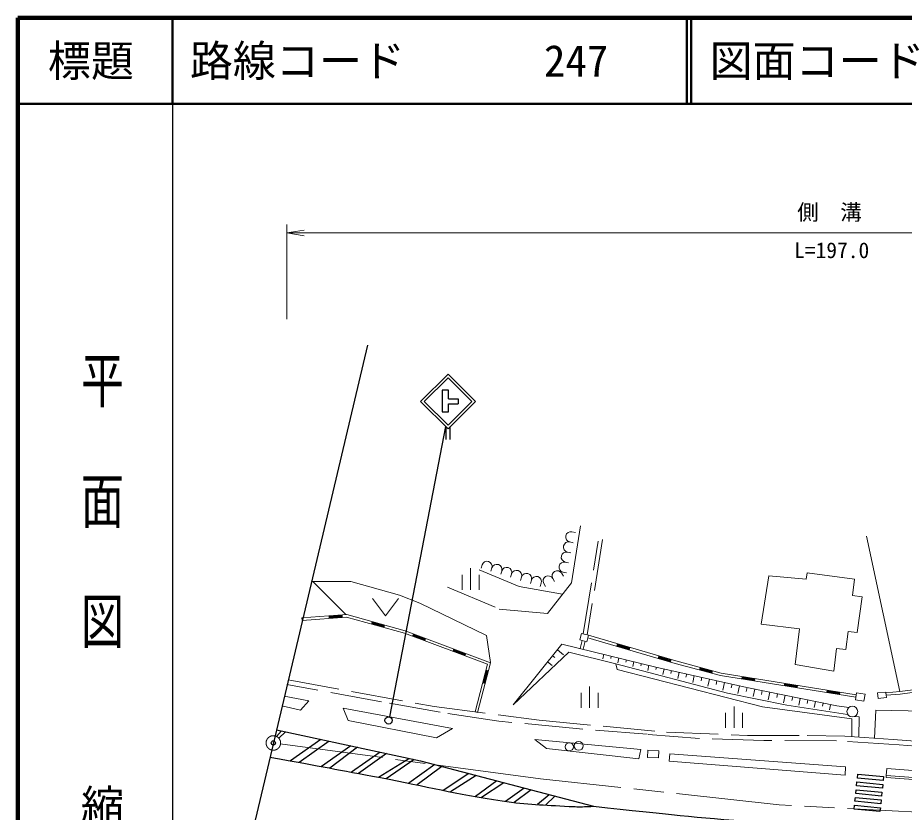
# Model space of a CAD drawing. Units: millimetres, scale not verified. Extents: x 40000 to 680000, y 20000 to 380000.
# Drawn here: x 40000 to 143010, y 287710 to 380000 of the extents above; entities that cross this region are included whole.
import ezdxf
from ezdxf.enums import TextEntityAlignment as Align

# ---------------------------------------------------------------- set-up
doc = ezdxf.new("R2010")
doc.units = ezdxf.units.MM
doc.header["$LTSCALE"] = 1000
doc.header["$PDMODE"] = 32
doc.header["$PDSIZE"] = 500
doc.linetypes.add('CHAIN', pattern=[18.5, 12, -1.5, 3.5, -1.5])
doc.linetypes.add('DASHED', pattern=[7.5, 6, -1.5])
for name, color, linetype, lineweight in [('M-BMK', 2, 'CHAIN', 13), ('M-BMK-OTRS', 5, 'Continuous', 25), ('M-STR-HTXT', 7, 'Continuous', 13), ('M-STR-STRC', 7, 'Continuous', 25), ('M-STR-STRD', 7, 'Continuous', 25), ('M-TTL', 2, 'Continuous', 140), ('M-TTL-BAND', 7, 'Continuous', 25), ('M-TTL-LINE', 7, 'Continuous', 50), ('M-WORK', 1, 'Continuous', 13)]:
    doc.layers.add(name, color=color, linetype=linetype, lineweight=lineweight)
doc.layers.add('M-OTRS', color=6, linetype='Continuous')
doc.layers.add('M-TTL-TXT', color=7, linetype='Continuous')
doc.styles.add('@ＭＳ ゴシック', font='')
doc.styles.add('ＭＳ ゴシック', font='')
doc.styles.get('@ＭＳ ゴシック').set_extended_font_data('@MS Gothic')
doc.styles.get('ＭＳ ゴシック').set_extended_font_data('MS Gothic')

# ---------------------------------------------------------------- blocks, each defined once
blk = doc.blocks.new('open_arrow')
at = {"color": 0, "linetype": 'Continuous', "lineweight": -2}
blk.add_lwpolyline([(7.5, 1.25), (0, 0), (7.5, -1.25)], dxfattribs=at)

msp = doc.modelspace()

# ---------------------------------------------------------------- linework, layer by layer
at = {"layer": 'M-BMK'}
for p, q in [((100732, 291595), (69700, 295760)), ((128482, 288579), (100732, 291595)), ((148392, 287538), (128482, 288579))]:
    msp.add_line(p, q, dxfattribs=at)
msp.add_circle((69700, 295760), 845, dxfattribs=at)
at = {"layer": 'M-BMK-OTRS'}
for p, q in [((80628, 341976), (69700, 295760)), ((69700, 295760), (60009, 254880))]:
    msp.add_line(p, q, dxfattribs=at)
at = {"layer": 'M-OTRS'}
msp.add_point((69700, 295760), dxfattribs=at)
at = {"layer": 'M-STR-HTXT'}
for p, q in [((71282, 345000), (71282, 356000)), ((71282, 355000), (200181, 355000))]:
    msp.add_line(p, q, dxfattribs=at)
at = {"layer": 'M-STR-STRC'}
for p, q in [((89320, 336726), (89320, 334233)), ((90039, 336726), (89320, 336726)), ((90039, 335719), (90039, 336726)), ((90039, 335719), (91190, 335719)), ((90039, 334233), (90039, 335144)), ((90039, 335144), (91190, 335144)), ((91190, 335719), (91190, 335144)), ((89320, 334233), (90039, 334233)), ((83253, 298792), (89750, 332500)), ((89750, 332500), (89750, 331000)), ((90250, 331000), (90250, 332500))]:
    msp.add_line(p, q, dxfattribs=at)
for points in [[(90000, 332250), (93182, 335432), (90000, 338614), (86818, 335432)], [(90000, 332674), (92758, 335432), (90000, 338190), (87242, 335432)], [(137607, 292137), (140608, 291850), (140561, 291403), (137561, 291689)], [(137514, 291235), (140514, 290948), (140468, 290500), (137468, 290787)], [(137421, 290333), (140421, 290046), (140375, 289598), (137375, 289885)], [(137235, 288528), (140235, 288242), (140189, 287794), (137189, 288081)], [(137328, 289430), (140328, 289144), (140282, 288696), (137282, 288983)]]:
    msp.add_lwpolyline(points, close=True, dxfattribs=at)
msp.add_circle((83094, 298380), 422, dxfattribs=at)
msp.add_open_spline([(106900, 288402), (115989, 287444), (118369, 287124), (125744, 286603), (128178, 286431), (129544, 286374), (131978, 286200), (133923, 286062), (134539, 286015), (136956, 285822)], degree=3, knots=[0, 0, 0, 0, 1, 1, 1, 2, 2, 2, 3, 3, 3, 3], dxfattribs=at)
at = {"layer": 'M-STR-STRD'}
for p, q in [((70061, 297285), (86803, 293677)), ((70641, 297160), (70065, 296522)), ((71104, 297060), (70334, 296318)), ((75230, 296171), (71688, 293694)), ((76186, 295965), (72699, 293506)), ((78705, 295422), (75285, 293027)), ((79478, 295255), (76254, 292829)), ((82122, 294686), (78766, 292380)), ((82863, 294526), (79600, 292224)), ((81902, 291780), (85457, 293967)), ((86056, 293838), (82827, 291606)), ((86803, 293677), (106900, 288402)), ((88456, 293243), (85436, 291087)), ((89266, 293030), (86405, 290893)), ((92403, 292207), (89430, 290255)), ((93256, 291983), (90293, 290080)), ((95653, 291354), (93198, 289530)), ((96475, 291138), (93888, 289410)), ((98836, 290519), (96660, 288974)), ((99643, 290307), (97692, 288839)), ((101759, 289752), (100405, 288596)), ((102423, 289577), (101333, 288543))]:
    msp.add_line(p, q, dxfattribs=at)
msp.add_open_spline([(69283, 294121), (75538, 292973), (77116, 292682), (82133, 291738), (87665, 290697), (90720, 289857), (96289, 289028), (99307, 288578), (101030, 288578), (104077, 288396), (104771, 288355), (105162, 288348), (105858, 288362), (106265, 288371), (106402, 288374), (106900, 288402)], degree=3, knots=[0, 0, 0, 0, 1, 1, 1, 2, 2, 2, 3, 3, 3, 4, 4, 4, 5, 5, 5, 5], dxfattribs=at)
at = {"layer": 'M-TTL'}
for p, q in [((40000, 380000), (40000, 20000)), ((680000, 380000), (40000, 380000))]:
    msp.add_line(p, q, dxfattribs=at)
at = {"layer": 'M-TTL-BAND'}
msp.add_line((58000, 370000), (58000, 20000), dxfattribs=at)
at = {"layer": 'M-TTL-LINE'}
for p, q in [((58000, 380000), (58000, 370000)), ((117750, 380000), (117750, 370000)), ((118250, 380000), (118250, 370000)), ((40000, 370000), (680000, 370000))]:
    msp.add_line(p, q, dxfattribs=at)
at = {"layer": 'M-WORK'}
for p, q in [((104342, 314375), (105397, 320972)), ((104400, 320281), (104791, 320194)), ((142508, 301744), (138630, 319788)), ((104141, 319109), (104532, 319023)), ((103882, 317937), (104273, 317851)), ((93948, 316436), (93831, 316054)), ((103623, 316765), (104014, 316679)), ((91626, 313557), (91626, 315307)), ((92626, 313557), (92626, 316057)), ((93626, 313557), (93626, 315307)), ((95095, 316085), (94978, 315703)), ((96243, 315734), (96126, 315352)), ((97390, 315383), (97273, 315001)), ((103202, 315463), (103400, 315116)), ((103364, 315594), (103754, 315507)), ((131606, 314778), (131715, 315529)), ((131715, 315529), (137235, 314778)), ((74285, 314528), (78121, 310695)), ((98538, 315032), (98421, 314650)), ((99685, 314681), (99568, 314299)), ((100833, 314330), (100716, 313948)), ((101116, 314277), (101313, 313929)), ((101545, 310787), (104342, 314375)), ((102159, 314870), (102357, 314522)), ((126383, 309572), (127290, 315185)), ((127290, 315185), (131606, 314778)), ((137235, 314778), (136985, 312871)), ((81228, 312539), (82728, 310539)), ((82728, 310539), (84228, 312539)), ((136985, 312871), (138126, 312730)), ((138126, 312730), (137532, 308602)), ((94476, 308235), (86721, 311987)), ((78242, 310673), (73025, 310287)), ((73047, 309988), (73025, 310287)), ((78212, 310370), (73047, 309988)), ((76183, 310521), (76205, 310222)), ((77683, 310572), (76188, 310461)), ((77688, 310512), (76192, 310401)), ((77692, 310452), (76196, 310342)), ((77697, 310392), (76201, 310282)), ((77701, 310333), (77679, 310632)), ((84932, 308506), (78212, 310370)), ((85024, 308791), (78242, 310673)), ((81171, 309861), (81091, 309572)), ((82552, 309228), (81107, 309629)), ((82568, 309286), (81123, 309687)), ((82585, 309344), (81139, 309745)), ((82601, 309402), (81155, 309803)), ((82536, 309170), (82617, 309460)), ((130855, 309009), (126383, 309572)), ((94579, 304894), (84932, 308506)), ((94938, 305080), (85024, 308791)), ((85987, 308431), (85881, 308150)), ((87307, 307680), (85903, 308206)), ((87328, 307737), (85924, 308263)), ((87349, 307793), (85945, 308319)), ((87370, 307849), (85966, 308375)), ((94935, 305087), (94476, 308235)), ((106331, 308278), (106246, 307990)), ((106331, 308278), (116468, 305281)), ((130324, 304881), (130855, 309009)), ((136500, 308712), (136234, 306601)), ((137532, 308602), (136500, 308712)), ((87286, 307624), (87391, 307905)), ((97563, 300196), (103239, 307255)), ((103239, 307255), (114146, 304582)), ((105369, 306739), (105596, 307656)), ((105692, 306661), (105914, 307576)), ((106246, 307990), (116387, 304992)), ((109687, 307285), (109602, 306998)), ((109619, 307055), (111058, 306630)), ((109636, 307113), (111075, 306687)), ((109653, 307170), (111092, 306745)), ((109670, 307228), (111109, 306802)), ((90669, 306678), (90564, 306397)), ((91990, 305927), (90585, 306453)), ((92011, 305983), (90606, 306509)), ((92032, 306040), (90627, 306566)), ((92053, 306096), (90648, 306622)), ((91969, 305871), (92074, 306152)), ((104037, 306294), (97563, 300196)), ((102701, 306586), (103433, 305998)), ((109502, 304933), (104037, 306294)), ((108095, 306065), (107966, 305522)), ((111041, 306572), (111126, 306860)), ((135140, 306741), (134827, 304099)), ((136234, 306601), (135140, 306741)), ((93422, 299291), (94938, 305080)), ((101573, 305183), (102111, 304752)), ((102137, 305885), (102406, 305669)), ((108970, 305851), (108907, 305587)), ((122472, 301533), (109502, 304933)), ((109502, 304933), (109642, 304300)), ((109844, 305636), (109713, 305085)), ((110718, 305422), (110655, 305157)), ((111592, 305208), (111455, 304628)), ((112466, 304993), (112401, 304716)), ((114482, 305868), (114397, 305580)), ((114414, 305637), (115853, 305212)), ((114431, 305695), (115870, 305270)), ((114448, 305753), (115887, 305327)), ((114465, 305810), (115904, 305385)), ((115836, 305155), (115921, 305442)), ((116387, 304992), (121659, 303579)), ((116468, 305281), (121722, 303873)), ((93132, 299367), (94579, 304894)), ((94077, 302738), (94457, 304189)), ((94135, 302723), (94515, 304174)), ((94193, 302708), (94573, 304159)), ((94251, 302692), (94631, 304143)), ((94689, 304128), (94399, 304204)), ((109642, 304300), (126553, 299938)), ((113340, 304779), (113198, 304171)), ((114146, 304582), (124723, 302213)), ((114215, 304566), (114147, 304275)), ((115093, 304369), (114940, 303714)), ((115971, 304173), (115894, 303840)), ((116850, 303977), (116684, 303257)), ((119298, 304523), (119220, 304233)), ((119235, 304291), (120684, 303903)), ((119251, 304349), (120700, 303961)), ((119267, 304407), (120715, 304019)), ((119282, 304465), (120731, 304077)), ((120669, 303845), (120746, 304134)), ((134827, 304099), (130324, 304881)), ((117728, 303780), (117646, 303420)), ((118606, 303584), (118428, 302799)), ((119485, 303388), (119396, 302995)), ((120363, 303189), (120173, 302342)), ((121241, 302993), (121147, 302570)), ((121659, 303579), (137389, 301067)), ((121722, 303873), (137436, 301364)), ((124181, 303481), (124134, 303184)), ((124143, 303244), (125624, 303007)), ((124153, 303303), (125634, 303066)), ((124162, 303362), (125643, 303125)), ((124171, 303421), (125653, 303185)), ((125615, 302948), (125662, 303244)), ((94019, 302753), (94309, 302677)), ((106454, 299830), (106454, 302330)), ((122119, 302796), (121918, 301884)), ((122997, 302599), (122898, 302145)), ((123876, 302403), (123679, 301494)), ((124754, 302206), (124657, 301754)), ((124723, 302213), (135184, 300055)), ((125635, 302025), (125446, 301140)), ((126517, 301843), (126422, 301400)), ((129118, 302692), (129071, 302396)), ((129081, 302455), (130562, 302218)), ((129090, 302514), (130571, 302278)), ((129099, 302573), (130581, 302337)), ((129109, 302633), (130590, 302396)), ((130552, 302159), (130600, 302455)), ((134056, 301903), (134008, 301607)), ((134046, 301844), (135528, 301608)), ((142508, 301744), (149830, 302680)), ((142540, 301445), (149885, 302384)), ((70963, 301190), (73831, 300661)), ((105454, 299830), (105454, 301580)), ((107454, 299830), (107454, 301580)), ((129367, 300149), (122472, 301533)), ((127398, 301661), (127212, 300785)), ((128280, 301480), (128187, 301042)), ((129161, 301298), (128978, 300431)), ((130043, 301116), (129952, 300683)), ((130924, 300935), (130757, 300138)), ((134018, 301666), (135499, 301430)), ((134027, 301726), (135509, 301489)), ((134037, 301785), (135518, 301548)), ((135490, 301371), (135537, 301667)), ((137436, 301364), (137389, 301067)), ((140886, 301596), (142508, 301744)), ((140886, 301596), (140914, 301297)), ((140914, 301297), (142540, 301445)), ((72846, 299582), (70695, 300062)), ((73831, 300661), (72846, 299582)), ((77795, 299817), (90531, 297424)), ((78405, 298363), (77795, 299817)), ((123232, 297508), (123232, 300008)), ((126553, 299938), (136920, 298554)), ((136427, 299070), (129367, 300149)), ((131805, 300752), (131723, 300355)), ((132687, 300571), (132540, 299866)), ((133569, 300390), (133495, 300037)), ((134450, 300208), (134323, 299593)), ((135184, 300055), (136568, 299867)), ((93132, 299367), (93422, 299291)), ((122232, 297508), (122232, 299258)), ((124232, 297508), (124232, 299258)), ((88655, 296369), (78405, 298363)), ((90531, 297424), (88655, 296369)), ((100100, 296181), (112414, 294985)), ((101437, 295102), (100100, 296181)), ((112156, 293906), (101437, 295102)), ((112414, 294985), (112156, 293906)), ((115698, 293647), (115769, 294515)), ((136151, 292006), (115698, 293647)), ((115769, 294515), (136198, 292991)), ((136198, 292991), (136151, 292006))]:
    msp.add_line(p, q, dxfattribs=at)
at = {"layer": 'M-WORK', "linetype": 'DASHED'}
for p, q in [((107949, 319382), (106173, 308318)), ((105681, 308442), (107448, 319195)), ((136920, 298554), (136917, 296496))]:
    msp.add_line(p, q, dxfattribs=at)
for points in [[(93623, 315865), (98267, 313941), (103301, 313039)], [(74123, 314529), (78694, 314521), (84354, 312915), (86721, 311987)], [(89935, 313848), (95951, 311315), (101545, 310787)], [(71413, 303092), (88374, 299984), (100571, 298404), (115394, 297020), (124799, 296621), (131741, 296621), (136104, 296551), (141710, 296175), (154187, 295143), (168119, 294064), (184561, 292868), (198563, 291789)], [(198524, 291217), (185435, 292219), (175991, 292876), (168705, 293423), (162419, 293892), (154491, 294502), (142404, 295550), (135118, 296003), (126674, 296050), (119232, 296269), (113118, 296770), (104893, 297442), (95902, 298286), (89101, 299334), (82267, 300538), (71282, 302537)], [(139549, 296320), (139703, 299554), (149825, 299365), (163210, 300569), (169073, 301272)], [(137197, 298815), (137778, 298810), (137721, 296442)]]:
    msp.add_lwpolyline(points, dxfattribs=at)
at = {"layer": 'M-WORK'}
for points in [[(105506, 308486), (106331, 308278), (106139, 307519), (105315, 307727)], [(137466, 301570), (137341, 300785), (138329, 300628), (138454, 301413)], [(140858, 301679), (140935, 301026), (139991, 300915), (139914, 301569)], [(113212, 294914), (114502, 294844), (114457, 294020), (113167, 294090)], [(140982, 292780), (152569, 291912), (152509, 291114), (140922, 291981)], [(152509, 291114), (140922, 291981), (140906, 291764), (152493, 290897)]]:
    msp.add_lwpolyline(points, close=True, dxfattribs=at)
for centre, radius in [((136979, 299401), 625), ((104095, 295311), 472), ((105180, 295422), 516)]:
    msp.add_circle(centre, radius, dxfattribs=at)
for centre, start, end in [((104271, 319695), 77.53163, 257.53163), ((104012, 318523), 77.53163, 257.53163), ((103753, 317351), 77.53163, 257.53163), ((94522, 316261), 342.99205, 162.99205), ((95669, 315910), 342.99205, 162.99205), ((103493, 316180), 77.53163, 257.53163), ((96817, 315559), 342.99205, 162.99205), ((97964, 315208), 342.99205, 162.99205), ((99112, 314857), 342.99205, 162.99205), ((102680, 315167), 29.62777, 209.62777), ((100259, 314506), 342.99205, 162.99205), ((101637, 314574), 29.62777, 209.62777)]:
    msp.add_arc(centre, 600, start, end, dxfattribs=at)

# ---------------------------------------------------------------- block references
at = {"layer": 'M-STR-HTXT', "xscale": 267, "yscale": 267}
msp.add_blockref('open_arrow', (71282, 355000), dxfattribs=at)

# ---------------------------------------------------------------- texts
at = {"layer": 'M-STR-HTXT', "style": 'ＭＳ ゴシック'}
msp.add_text('側\u3000溝', height=1833, dxfattribs=at).set_placement((130570, 355945), align=Align.BOTTOM_LEFT)
msp.add_text('L=197.0', height=1833, dxfattribs=at).set_placement((134575, 351526), align=Align.BOTTOM_CENTER)
at = {"layer": 'M-TTL-BAND', "style": '@ＭＳ ゴシック', "width": 1.4}
msp.add_text('平  面  図', height=3666, rotation=270, dxfattribs=at).set_placement((49777, 306475), align=Align.MIDDLE_RIGHT)
at = {"layer": 'M-TTL-BAND', "style": '@ＭＳ ゴシック'}
msp.add_text('縮尺千分の一', height=3666, rotation=270, dxfattribs=at).set_placement((49777, 261030), align=Align.MIDDLE_RIGHT)
at = {"layer": 'M-TTL-TXT', "style": 'ＭＳ ゴシック'}
msp.add_text('標題', height=3666, dxfattribs=at).set_placement((48500, 375000), align=Align.MIDDLE_CENTER)
for s, p in [('路線コード', (60000, 375000)), ('図面コード', (120380, 375000)), ('247', (101142, 375000))]:
    msp.add_text(s, height=3666, dxfattribs=at).set_placement(p, align=Align.MIDDLE_LEFT)

doc.saveas('drawing.dxf')
